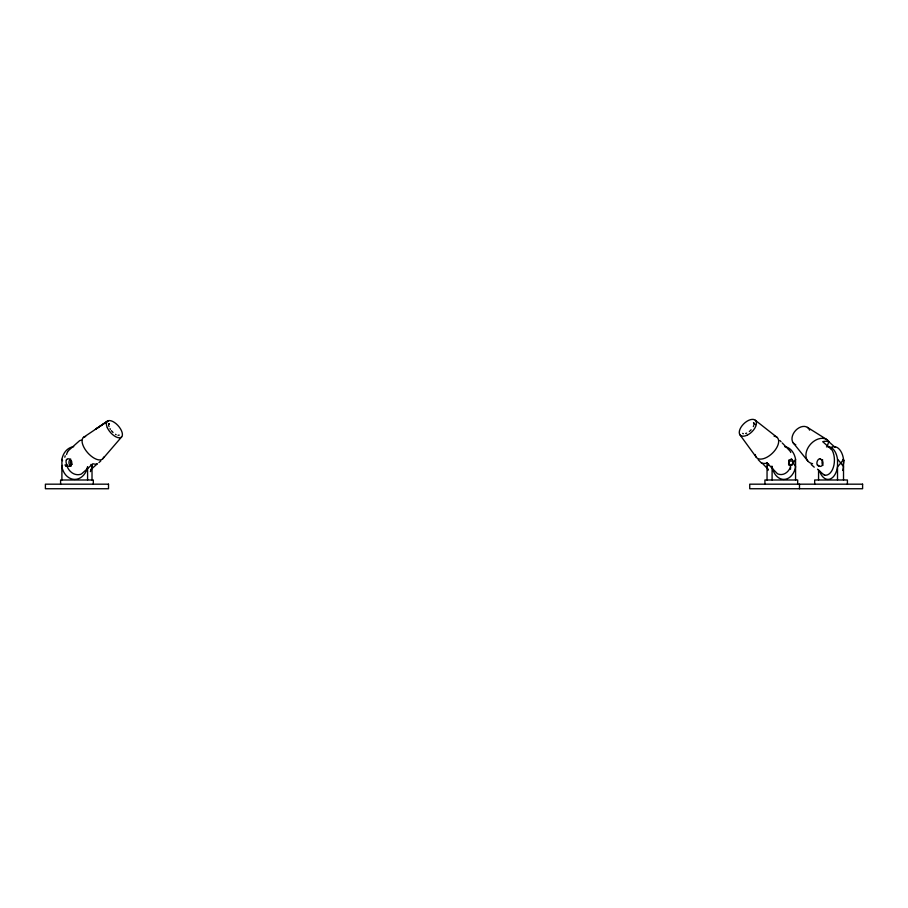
<?xml version="1.0" encoding="UTF-8"?>
<svg xmlns="http://www.w3.org/2000/svg" width="908" height="908" viewBox="0 0 908 908"><rect width="100%" height="100%" fill="white"/><g stroke="black" fill="none" stroke-linecap="round" stroke-linejoin="round"><path stroke-width="1.36" d="M93.32 484.18L93.331 479.991L60.586 479.991L60.598 484.18M797.667 484.18L797.678 479.991L764.922 479.991L764.933 484.18M847.402 484.18L847.414 479.991L814.669 479.991L814.68 484.18M753.946 424.433L753.538 422.629L755.388 424.649M108.744 424.717L109.096 423.707M788.621 460.265L789.393 461.071L788.598 464.941M64.831 457.235L65.16 455.725M827.472 445.646L828.72 441.674A14.687 10.442 -48.3 0 0 822.716 441.674L831.376 449.381M753.708 425.58L753.345 426.556M102.899 458.665L121.661 436.884M750.553 430.381L751.12 429.779M90.641 469.765L97.383 463.761A14.687 7.082 48.3 0 1 92.957 463.761L82.163 473.363A5.539 4.461 90 0 1 80.596 474.339A15.027 12.099 90 0 1 66.409 464.329L66.329 466.292M98.938 462.592L100.811 460.924M749.316 431.47L749.951 430.937M119.243 435.114L118.04 435.295M83.4 437.452L108.2 420.756L95.419 429.314L107.428 421.187M746.66 433.127L745.65 433.502M789.393 461.071L792.968 461.071A13.643 9.159 -80.1 0 1 792.207 464.624A13.643 3.553 -17.1 0 1 790.221 466.042L790.017 465.679A5.607 2.304 29.3 0 0 788.927 464.26L788.598 463.897M792.207 464.624L789.086 464.624L792.173 464.692A32.348 16.832 -34.1 0 0 795.567 459.3A16.378 12.054 -90 0 0 784.773 446.702M743.391 433.729L742.653 433.377M115.52 434.33L116.133 434.682M807.473 427.396L827.052 439.71M755.308 420.268L777.18 437.452M828.72 441.674L835.212 447.451M817.529 469.209L823.488 474.509M811.23 464.521L814.238 467.189M112.456 431.868L113.046 432.446M779.847 440.482L781.05 441.731M782.253 442.979L789.495 450.493A7.366 5.425 -90 0 1 790.266 451.458A3.7 2.724 -90 0 1 790.584 452.071A15.027 11.055 90 0 1 790.755 452.479M791.731 459.3L791.379 458.937A19.477 5.073 -17.1 0 1 789.165 460.277M768.134 469.322L762.107 463.069A14.687 7.911 -44 0 0 767.158 463.069L776.805 473.079A7.366 5.425 90 0 0 777.702 473.828A3.7 2.724 -90 0 0 778.224 474.089A15.027 11.055 90 0 0 790.55 467.098M758.18 459.664L761.551 463.159M111.366 430.619L111.9 431.255M793.161 442.809L807.689 460.855M740.054 434.977L756.409 457.428M110.004 428.633L110.424 429.302M792.956 461.037L792.809 460.719A5.607 2.304 29.3 0 0 791.708 459.3M108.881 426.011L109.073 426.647M843.816 460.549L843.725 460.299A5.607 2.111 17.4 0 0 843.055 459.391M831.717 447.122A16.378 9.727 -90 0 1 843.521 459.3L843.521 479.991M826.496 446.861A16.378 9.727 90 0 1 837.516 459.3L837.516 479.991M818.562 470.06L818.562 479.991M799.483 484.18L799.483 488.742M795.567 459.3L795.567 479.991M790.516 466.757L790.516 469.243M772.095 466.292L772.095 479.991M767.044 462.558L767.044 479.991M92.014 464.419L92.014 479.991M87.588 479.991L87.588 466.757A16.378 13.189 90 0 1 74.74 479.401A16.378 13.189 90 0 1 61.903 466.757A32.348 18.41 -30.7 0 1 62.516 465.361M61.903 479.991L61.903 459.3A16.378 13.189 90 0 1 73.707 446.702M795.771 444.761A10.601 7.536 -48.3 0 1 795.68 430.426A10.601 7.536 -48.3 0 1 809.595 430.154M812.581 463.682A14.426 10.26 -48.3 0 1 809.607 445.351A14.426 10.26 -48.3 0 1 829.22 442.037M822.898 465.475A3.802 2.259 -90 0 1 822.671 459.845M821.49 459.584A3.87 3.121 73.8 0 1 822.807 464.283A3.87 3.121 73.8 0 1 819.379 466.281M820.98 459.391A3.167 0.772 49.6 0 1 821.445 459.823M819.992 458.778A3.734 2.168 68.7 0 1 820.753 459.176M817.711 465.611A3.791 2.542 -75 0 1 817.177 461.48A3.791 2.542 -75 0 1 819.992 458.733M818.653 465.827A3.734 2.837 -79.2 0 1 818.006 465.123M819.368 466.224A3.167 2.418 -37.6 0 1 818.812 465.974M843.362 464.192A13.643 5.834 -20.5 0 1 843.055 464.771M843.816 460.606A13.643 10.964 86.4 0 1 843.384 464.124M831.365 449.426A5.539 3.292 -90 0 1 832.409 450.686A15.027 8.932 -90 0 1 833.385 467.245A15.027 8.932 -90 0 1 824.714 475.19M824.714 475.213A5.539 3.292 -90 0 1 823.499 474.464M819.368 470.469A16.378 9.727 -90 0 0 829.208 479.288A16.378 9.727 -90 0 0 837.516 466.757A32.348 13.586 -38.8 0 0 843.521 459.3M837.516 459.3A32.348 13.586 38.8 0 1 843.475 466.712A16.378 9.727 90 0 1 842.715 470.469M65.978 466.292A32.348 18.41 30.7 0 1 64.967 464.896M62.55 460.731A32.348 18.41 30.7 0 1 61.926 459.346M90.925 464.431A32.348 18.41 30.7 0 1 92.014 466.757A16.378 13.189 -90 0 1 90.369 471.661M103.682 457.099A14.426 6.958 48.3 0 1 87.656 452.729A14.426 6.958 48.3 0 1 85.613 436.544M71.187 466.156A3.802 3.065 90 0 1 68.94 462.808A3.802 3.065 90 0 1 70.688 459.039M69.859 466.156A3.87 2.259 75.3 0 1 66.886 464.714A3.87 2.259 75.3 0 1 66.329 460.027M70.257 465.6A3.167 1.033 -58.2 0 1 69.848 465.94M70.938 464.714A3.734 2.27 -81.4 0 1 70.359 465.52M71.199 464.975A3.791 3.257 68.9 0 0 67.555 458.79A3.734 2.917 65.3 0 0 66.829 459.403M66.363 460.072A3.167 2.52 21.4 0 1 66.659 459.539M72.209 464.363A1.907 1.532 -90 0 1 71.335 460.765M81.618 440.266A14.687 7.082 48.3 0 0 79.632 440.652L68.838 450.255A5.539 4.461 -90 0 0 67.589 451.787M66.545 454.511A15.027 12.099 90 0 1 67.612 451.798M793.66 463.489A32.348 16.832 34.1 0 1 795.567 466.757A16.378 12.054 90 0 1 783.831 479.401A16.378 12.054 90 0 1 772.095 466.757A32.348 16.832 34.1 0 1 771.698 466.292M768.032 470.469A16.378 12.054 90 0 1 767.044 466.757A32.348 16.832 -34.1 0 1 768.633 463.965M774.104 436.203A14.426 7.763 -44 0 1 772.47 453.137A14.426 7.763 -44 0 1 755.308 454.511M789.131 460.345A19.477 13.075 -80.1 0 1 788.587 463.829M108.881 423.809L108.676 424.694L108.881 423.809M108.517 484.18L45.4 484.18L45.4 488.742L108.517 488.742L108.517 484.18M862.6 484.18L749.736 484.18L749.736 488.742L862.6 488.742L862.6 484.18M107.36 427.759A10.601 5.107 48.3 0 0 121.241 437.27A10.601 5.107 48.3 0 0 114.556 422.538A10.601 5.107 48.3 0 0 107.36 427.759M746.932 435.284A10.601 5.709 -44 0 0 755.717 420.699A10.601 5.709 -44 0 0 740.905 427.396A10.601 5.709 -44 0 0 746.932 435.284"/></g></svg>
